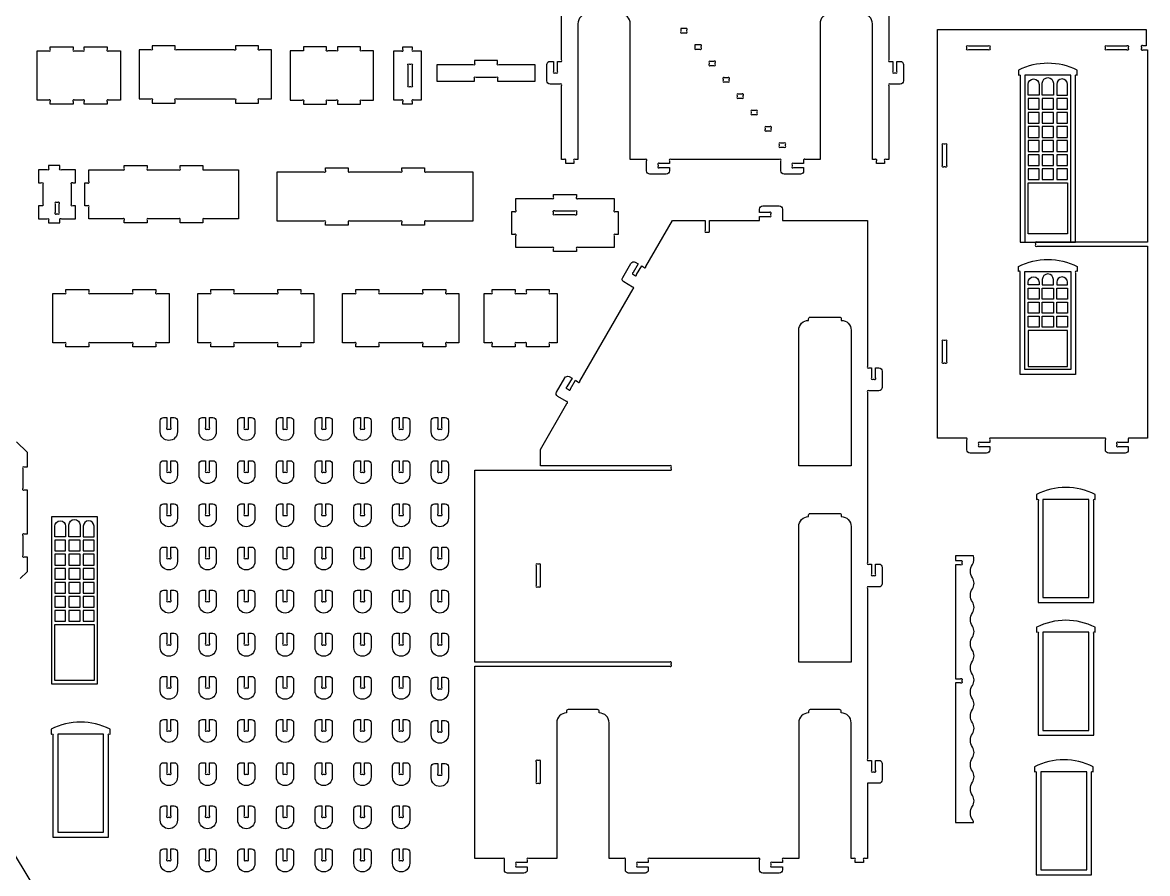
# Model space of a CAD drawing. Extents: x -1973 to 2178, y -1696 to 1934.
# Drawn here: x 524 to 2175, y -103 to 1145 of the extents above; entities that cross this region are included whole.
import ezdxf

# ---------------------------------------------------------------- set-up
doc = ezdxf.new("R2010")
doc.units = 0
doc.header["$MEASUREMENT"] = 0
doc.layers.get('0').update_dxf_attribs({"linetype": 'CONTINUOUS'})

msp = doc.modelspace()

# ---------------------------------------------------------------- linework, layer by layer
for points in [[(1794.8, 1340.5), (1794.8, 1090.3, 1), (1797, 1088.2), (1800.8, 1088.2), (1800.8, 1073.5, 1), (1803, 1071.4), (1804.7, 1071.4, 1), (1806.8, 1073.5), (1806.8, 1088.2), (1811.6, 1088.2, -0.414214), (1816.4, 1083.4), (1816.4, 1059.4, -0.414214), (1811.6, 1054.6), (1797, 1054.6, 1), (1794.8, 1052.5), (1794.8, 944.2), (1791, 944.2, 1), (1788.8, 942.1), (1788.8, 938.2), (1776.8, 938.2), (1776.8, 942.1, 1), (1774.7, 944.2), (1770.8, 944.2), (1770.8, 1143.4, 0.414214), (1756.4, 1157.8)], [(1353.2, 1157.8, 0.414214), (1338.8, 1143.4), (1338.8, 944.2), (1335, 944.2, 1), (1332.8, 942.1), (1332.8, 938.2), (1320.8, 938.2), (1320.8, 942.1, 1), (1318.7, 944.2), (1314.8, 944.2), (1314.8, 1052.5, 1), (1312.7, 1054.6), (1298, 1054.6, -0.414214), (1293.2, 1059.4), (1293.2, 1083.4, -0.414214), (1298, 1088.2), (1302.8, 1088.2), (1302.8, 1073.5, 1), (1305, 1071.4), (1306.7, 1071.4, 1), (1308.8, 1073.5), (1308.8, 1088.2), (1312.7, 1088.2, 1), (1314.8, 1090.3), (1314.8, 1226.2)], [(1708.4, 1157.8, 0.414214), (1694, 1143.4), (1694, 944.2), (1672.2, 944.2, 1), (1670, 942.1), (1670, 938.2), (1655.4, 938.2, 1), (1653.2, 936.1), (1653.2, 934.3, 1), (1655.4, 932.2), (1670, 932.2), (1670, 927.4, -0.414214), (1665.2, 922.6), (1641.2, 922.6, -0.414214), (1636.4, 927.4), (1636.4, 942.1, 1), (1634.3, 944.2), (1475.4, 944.2, 1), (1473.2, 942.1), (1473.2, 938.2), (1458.6, 938.2, 1), (1456.4, 936.1), (1456.4, 934.3, 1), (1458.6, 932.2), (1473.2, 932.2), (1473.2, 927.4, -0.414214), (1468.4, 922.6), (1444.4, 922.6, -0.414214), (1439.6, 927.4), (1439.6, 942.1, 1), (1437.5, 944.2), (1415.6, 944.2), (1415.6, 1143.4, 0.414214), (1401.2, 1157.8)], [(514.9, 530.1), (530.3, 514.7), (530.3, 495.1, -1), (528.2, 493), (526.4, 493, 1), (524.3, 490.9), (524.3, 461.5, 1), (526.4, 459.4), (530.3, 459.4), (530.3, 394.6), (526.4, 394.6, 1), (524.3, 392.4), (524.3, 363.1, 1), (526.4, 361), (530.3, 361), (530.3, 339.2), (520.3, 329.2)]]:
    msp.add_lwpolyline(points, format="xyb")
for points in [[(1492, 1130.2), (1496.7, 1130.2, 1), (1498.8, 1132.3), (1498.8, 1134.1, 1), (1496.7, 1136.2), (1492, 1136.2, 1), (1489.9, 1134.1), (1489.9, 1132.3, 1)], [(2172.8, 1111.1), (2167.7, 1111.1, 1), (2165.6, 1109), (2165.6, 1107.2, 1), (2167.7, 1105.1), (2174.6, 1105.1), (2174.6, 823.1), (2012.5, 823.1, 1), (2010.4, 821), (2010.4, 819.2, 1), (2012.5, 817.1), (2174.6, 817.1), (2174.6, 535.1), (2148.6, 535.1, 1), (2146.4, 533), (2146.4, 529.1), (2131.8, 529.1, 1), (2129.6, 527), (2129.6, 525.2, 1), (2131.8, 523.1), (2146.4, 523.1), (2146.4, 518.3, -0.414214), (2141.6, 513.5), (2117.6, 513.5, -0.414214), (2112.8, 518.3), (2112.8, 533, 1), (2110.7, 535.1), (1945.3, 535.1, 1), (1943.2, 533), (1943.2, 529.1), (1928.5, 529.1, 1), (1926.4, 527), (1926.4, 525.2, 1), (1928.5, 523.1), (1943.2, 523.1), (1943.2, 518.3, -0.414214), (1938.4, 513.5), (1914.4, 513.5, -0.414214), (1909.6, 518.3), (1909.6, 533, 1), (1907.5, 535.1), (1866.4, 535.1), (1866.4, 1135.1), (2172.8, 1135.1)], [(667.3, 1031.4), (650.1, 1031.4, 1), (648, 1029.2), (648, 1025.4), (614.4, 1025.4), (614.4, 1029.2, 1), (612.3, 1031.4), (600, 1031.4, 1), (597.9, 1029.2), (597.9, 1025.4), (564.3, 1025.4), (564.3, 1029.2, 1), (562.2, 1031.4), (545, 1031.4), (545, 1103.4), (562.2, 1103.4, 1), (564.3, 1105.5), (564.3, 1109.4), (597.9, 1109.4), (597.9, 1105.5, 1), (600, 1103.4), (612.3, 1103.4, 1), (614.4, 1105.5), (614.4, 1109.4), (648, 1109.4), (648, 1105.5, 1), (650.1, 1103.4), (667.3, 1103.4)], [(747.7, 1027), (747.7, 1030.9, -1), (749.9, 1033), (834.1, 1033, -1), (836.2, 1030.9), (836.2, 1027), (869.8, 1027), (869.8, 1030.9, -1), (872, 1033), (889.1, 1033), (889.1, 1105), (872, 1105, -1), (869.8, 1107.1), (869.8, 1111), (836.2, 1111), (836.2, 1107.1, -1), (834.1, 1105), (749.9, 1105, -1), (747.7, 1107.1), (747.7, 1111), (714.1, 1111), (714.1, 1107.1, -1), (712, 1105), (694.9, 1105), (694.9, 1033), (712, 1033, -1), (714.1, 1030.9), (714.1, 1027)], [(1019.7, 1025.4), (1019.7, 1029.2, -1), (1021.8, 1031.4), (1039, 1031.4), (1039, 1103.4), (1021.8, 1103.4, -1), (1019.7, 1105.5), (1019.7, 1109.4), (986.1, 1109.4), (986.1, 1105.5, -1), (984, 1103.4), (971.7, 1103.4, -1), (969.6, 1105.5), (969.6, 1109.4), (936, 1109.4), (936, 1103.4), (916.7, 1103.4), (916.7, 1031.4), (933.9, 1031.4, -1), (936, 1029.2), (936, 1025.4), (969.6, 1025.4), (969.6, 1029.2, -1), (971.7, 1031.4), (984, 1031.4, -1), (986.1, 1029.2), (986.1, 1025.4)], [(1108.8, 1031.4), (1097.5, 1031.4, 1), (1095.4, 1029.2), (1095.4, 1025.4), (1082, 1025.4), (1082, 1029.2, 1), (1079.8, 1031.4), (1068.5, 1031.4), (1068.5, 1103.4), (1079.8, 1103.4, 1), (1082, 1105.5), (1082, 1109.4), (1095.4, 1109.4), (1095.4, 1105.5, 1), (1097.5, 1103.4), (1108.8, 1103.4)], [(1510.5, 1110.1), (1510.5, 1108.3, 1), (1512.6, 1106.2), (1517.3, 1106.2, 1), (1519.5, 1108.3), (1519.5, 1110.1, 1), (1517.3, 1112.2), (1512.6, 1112.2, 1)], [(1911.7, 1111.1), (1941.1, 1111.1, -1), (1943.2, 1109), (1943.2, 1107.2, -1), (1941.1, 1105.1), (1911.7, 1105.1, -1), (1909.6, 1107.2), (1909.6, 1109, -1)], [(2144.3, 1105.1), (2115, 1105.1, -1), (2112.8, 1107.2), (2112.8, 1109, -1), (2115, 1111.1), (2144.3, 1111.1, -1), (2146.4, 1109), (2146.4, 1107.2, -1)], [(1095.4, 1082), (1095.4, 1052.7, -1), (1093.3, 1050.6), (1091.5, 1050.6, -1), (1089.4, 1052.7), (1089.4, 1082, -1), (1091.5, 1084.2), (1093.3, 1084.2, -1)], [(1187.1, 1059.2), (1187.1, 1063.1, -1), (1189.2, 1065.2), (1218.6, 1065.2, -1), (1220.7, 1063.1), (1220.7, 1059.2), (1275.9, 1059.2), (1275.9, 1083.2), (1222.8, 1083.2, -1), (1220.7, 1085.3), (1220.7, 1089.2), (1187.1, 1089.2), (1187.1, 1085.3, -1), (1185, 1083.2), (1131.9, 1083.2), (1131.9, 1059.2)], [(1540.1, 1084.3), (1540.1, 1086.1, 1), (1537.9, 1088.2), (1533.2, 1088.2, 1), (1531.1, 1086.1), (1531.1, 1084.3, 1), (1533.2, 1082.2), (1537.9, 1082.2, 1)], [(1985.1, 1067.9), (1985.4, 1067.9, -1), (1987.5, 1065.8), (1987.5, 823.1), (2069.1, 823.1), (2069.1, 1065.8, -1), (2071.2, 1067.9), (2071.5, 1067.9), (2071.5, 1075.1, 0.238913), (1985.1, 1075.1)], [(1553.8, 1058.2), (1558.6, 1058.2, 1), (1560.7, 1060.3), (1560.7, 1062.1, 1), (1558.6, 1064.2), (1553.8, 1064.2, 1), (1551.7, 1062.1), (1551.7, 1060.3, 1)], [(2015.4, 1054.4), (2015.4, 1038.6), (1999.5, 1038.6), (1999.5, 1054.4, -1)], [(2020.2, 1038.6), (2020.2, 1056.1, -1), (2036.5, 1056.1), (2036.5, 1038.6)], [(2041.3, 1054.4), (2041.3, 1038.6), (2057.1, 1038.6), (2057.1, 1054.4, 1)], [(1574.5, 1034.2), (1579.2, 1034.2, 1), (1581.3, 1036.3), (1581.3, 1038.1, 1), (1579.2, 1040.2), (1574.5, 1040.2, 1), (1572.3, 1038.1), (1572.3, 1036.3, 1)], [(1595.1, 1010.2), (1599.8, 1010.2, 1), (1601.9, 1012.3), (1601.9, 1014.1, 1), (1599.8, 1016.2), (1595.1, 1016.2, 1), (1593, 1014.1), (1593, 1012.3, 1)], [(1615.7, 986.2), (1620.4, 986.2, 1), (1622.5, 988.3), (1622.5, 990.1, 1), (1620.4, 992.2), (1615.7, 992.2, 1), (1613.6, 990.1), (1613.6, 988.3, 1)], [(1636.3, 962.2), (1641, 962.2, 1), (1643.2, 964.3), (1643.2, 966.1, 1), (1641, 968.2), (1636.3, 968.2, 1), (1634.2, 966.1), (1634.2, 964.3, 1)], [(1879.6, 965), (1879.6, 935.6, -1), (1877.5, 933.5), (1876.6, 933.5), (1875.7, 933.5, -1), (1873.6, 935.6), (1873.6, 965, -1), (1875.7, 967.1), (1877.5, 967.1, -1)], [(578.6, 851.2), (578.6, 855.1, -1), (580.8, 857.2), (601.4, 857.2), (601.4, 876.4), (597.6, 876.4, -1), (595.4, 878.5), (595.4, 907.9, -1), (597.6, 910), (601.4, 910), (601.4, 929.2), (580.8, 929.2, -1), (578.6, 931.3), (578.6, 935.2), (561.8, 935.2), (561.8, 931.3, -1), (559.7, 929.2), (547.4, 929.2), (547.4, 910), (551.3, 910, -1), (553.4, 907.9), (553.4, 878.5, -1), (551.3, 876.4), (547.4, 876.4), (547.4, 857.2), (559.7, 857.2, -1), (561.8, 855.1), (561.8, 851.2)], [(840.6, 857.2), (790.6, 857.2, 1), (788.5, 855.1), (788.5, 851.2), (754.9, 851.2), (754.9, 855.1, 1), (752.8, 857.2), (708.8, 857.2, 1), (706.7, 855.1), (706.7, 851.2), (673.1, 851.2), (673.1, 855.1, 1), (671, 857.2), (621, 857.2), (621, 874.3, 1), (618.9, 876.4), (615, 876.4), (615, 910), (618.9, 910, 1), (621, 912.1), (621, 929.2), (671, 929.2, 1), (673.1, 931.3), (673.1, 935.2), (706.7, 935.2), (706.7, 931.3, 1), (708.8, 929.2), (752.8, 929.2, 1), (754.9, 931.3), (754.9, 935.2), (788.5, 935.2), (788.5, 931.3, 1), (790.6, 929.2), (840.6, 929.2)], [(1001.8, 931.9), (1001.8, 928.1, 1), (1003.9, 925.9), (1078.1, 925.9, 1), (1080.2, 928.1), (1080.2, 931.9), (1113.8, 931.9), (1113.8, 928.1, 1), (1115.9, 925.9), (1184.5, 925.9), (1184.5, 853.9), (1115.9, 853.9, 1), (1113.8, 851.8), (1113.8, 847.9), (1080.2, 847.9), (1080.2, 851.8, 1), (1078.1, 853.9), (1003.9, 853.9, 1), (1001.8, 851.8), (1001.8, 847.9), (968.2, 847.9), (968.2, 851.8, 1), (966.1, 853.9), (897.4, 853.9), (897.4, 925.9), (966.1, 925.9, 1), (968.2, 928.1), (968.2, 931.9)], [(1302.9, 809), (1302.9, 812.9, 1), (1300.8, 815), (1247.7, 815), (1247.7, 832.1, 1), (1245.6, 834.2), (1241.7, 834.2), (1241.7, 867.8), (1245.6, 867.8, 1), (1247.7, 869.9), (1247.7, 887), (1300.8, 887, 1), (1302.9, 889.1), (1302.9, 893), (1336.5, 893), (1336.5, 889.1, 1), (1338.6, 887), (1391.7, 887), (1391.7, 869.9, 1), (1393.8, 867.8), (1397.7, 867.8), (1397.7, 834.2), (1393.8, 834.2, 1), (1391.7, 832.1), (1391.7, 815), (1338.6, 815, 1), (1336.5, 812.9), (1336.5, 809)], [(571.4, 879.1), (571.4, 866.5, 1), (573.6, 864.4), (575.3, 864.4, 1), (577.4, 866.5), (577.4, 879.1, 1), (575.3, 881.2), (573.6, 881.2, 1)], [(1527.7, 837.8), (1529.4, 837.8, 1), (1531.6, 839.9), (1531.6, 854.6), (1605.2, 854.6), (1605.2, 860.6), (1619.9, 860.6, 1), (1622, 862.7), (1622, 864.5, 1), (1619.9, 866.6), (1605.2, 866.6), (1605.2, 871.4, -0.414214), (1610, 876.2), (1634, 876.2, -0.414214), (1638.8, 871.4), (1638.8, 854.6), (1763.6, 854.6), (1763.6, 640.7, 1), (1765.7, 638.6), (1769.6, 638.6), (1769.6, 623.9, 1), (1771.7, 621.8), (1773.5, 621.8, 1), (1775.6, 623.9), (1775.6, 638.6), (1780.4, 638.6, -0.414214), (1785.2, 633.8), (1785.2, 609.8, -0.414214), (1780.4, 605), (1765.7, 605, 1), (1763.6, 602.9), (1763.6, 352.7, 1), (1765.7, 350.6), (1769.6, 350.6), (1769.6, 335.9, 1), (1771.7, 333.8), (1773.5, 333.8, 1), (1775.6, 335.9), (1775.6, 350.6), (1780.4, 350.6, -0.414214), (1785.2, 345.8), (1785.2, 321.8, -0.414214), (1780.4, 317), (1765.7, 317, 1), (1763.6, 314.9), (1763.6, 64.7, 1), (1765.7, 62.6), (1769.6, 62.6), (1769.6, 47.9, 1), (1771.7, 45.8), (1773.5, 45.8, 1), (1775.6, 47.9), (1775.6, 62.6), (1780.4, 62.6, -0.414214), (1785.2, 57.8), (1785.2, 33.8, -0.414214), (1780.4, 29), (1763.6, 29), (1763.6, -81.4), (1759.7, -81.4, 1), (1757.6, -83.5), (1757.6, -87.4), (1745.6, -87.4), (1745.6, -83.5, 1), (1743.5, -81.4), (1739.6, -81.4), (1739.6, 117.8, 0.414214), (1725.2, 132.2), (1725.2, 134.6, 0.414214), (1722.8, 137), (1679.6, 137, 0.414214), (1677.2, 134.6), (1677.2, 132.2, 0.414214), (1662.8, 117.8), (1662.8, -81.4), (1640.9, -81.4, 1), (1638.8, -83.5), (1638.8, -87.4), (1624.1, -87.4, 1), (1622, -89.5), (1622, -91.3, 1), (1624.1, -93.4), (1638.8, -93.4), (1638.8, -98.2, -0.414214), (1634, -103), (1610, -103, -0.414214), (1605.2, -98.2), (1605.2, -83.5, 1), (1603.1, -81.4), (1444.1, -81.4, 1), (1442, -83.5), (1442, -87.4), (1427.3, -87.4, 1), (1425.2, -89.5), (1425.2, -91.3, 1), (1427.3, -93.4), (1442, -93.4), (1442, -98.2, -0.414214), (1437.2, -103), (1413.2, -103, -0.414214), (1408.4, -98.2), (1408.4, -83.5, 1), (1406.3, -81.4), (1384.4, -81.4), (1384.4, 117.8, 0.414214), (1370, 132.2), (1370, 134.6, 0.414214), (1367.6, 137), (1324.4, 137, 0.414214), (1322, 134.6), (1322, 132.2, 0.414214), (1307.6, 117.8), (1307.6, -81.4), (1266.5, -81.4, 1), (1264.4, -83.5), (1264.4, -87.4), (1249.7, -87.4, 1), (1247.6, -89.5), (1247.6, -91.3, 1), (1249.7, -93.4), (1264.4, -93.4), (1264.4, -98.2, -0.414214), (1259.6, -103), (1235.6, -103, -0.414214), (1230.8, -98.2), (1230.8, -83.5, 1), (1228.7, -81.4), (1187.6, -81.4), (1187.6, 200.6), (1473.5, 200.6, 1), (1475.6, 202.7), (1475.6, 204.5, 1), (1473.5, 206.6), (1187.6, 206.6), (1187.6, 488.6), (1473.5, 488.6, 1), (1475.6, 490.7), (1475.6, 492.5, 1), (1473.5, 494.6), (1283.6, 494.6), (1283.6, 518.6), (1322.6, 586.2, 1), (1321.8, 589.1), (1309.1, 596.5, -0.414214), (1307.4, 603), (1319.4, 623.8, -0.414214), (1325.9, 625.6), (1330.1, 623.2), (1322.7, 610.5, 1), (1323.5, 607.6), (1325, 606.7, 1), (1327.9, 607.5), (1335.3, 620.2), (1338.6, 618.2, 1), (1341.5, 619), (1419.6, 754.2, 1), (1418.8, 757.1), (1406.1, 764.5, -0.414214), (1404.4, 771), (1416.4, 791.8, -0.414214), (1422.9, 793.6), (1427.1, 791.2), (1419.7, 778.5, 1), (1420.5, 775.6), (1422, 774.7, 1), (1424.9, 775.5), (1432.3, 788.2), (1435.6, 786.2, 1), (1438.5, 787), (1477.6, 854.6), (1525.6, 854.6), (1525.6, 839.9, 1)], [(1334.4, 863), (1305, 863, -1), (1302.9, 865.1), (1302.9, 866.9, -1), (1305, 869), (1334.4, 869, -1), (1336.5, 866.9), (1336.5, 865.1, -1)], [(2071.5, 779.9), (2071.2, 779.9, 1), (2069.1, 777.8), (2069.1, 628.7), (1987.5, 628.7), (1987.5, 777.8, 1), (1985.4, 779.9), (1985.1, 779.9), (1985.1, 787.1, -0.238913), (2071.5, 787.1)], [(2036.5, 760.2), (2036.5, 768.1, 1), (2020.2, 768.1), (2020.2, 760.2)], [(2015.4, 764), (2015.4, 760.2), (1999.5, 760.2), (1999.5, 764, -1)], [(2041.3, 764), (2041.3, 760.2), (2057.1, 760.2), (2057.1, 764, 1)], [(738.7, 675.4), (721.6, 675.4, 1), (719.4, 673.3), (719.4, 669.4), (685.8, 669.4), (685.8, 673.3, 1), (683.7, 675.4), (623.1, 675.4, 1), (621, 673.3), (621, 669.4), (587.4, 669.4), (587.4, 673.3, 1), (585.3, 675.4), (568.1, 675.4), (568.1, 747.4), (585.3, 747.4, 1), (587.4, 749.5), (587.4, 753.4), (621, 753.4), (621, 749.5, 1), (623.1, 747.4), (683.7, 747.4, 1), (685.8, 749.5), (685.8, 753.4), (719.4, 753.4), (719.4, 749.5, 1), (721.6, 747.4), (738.7, 747.4)], [(780.8, 747.4), (798, 747.4, 1), (800.1, 749.5), (800.1, 753.4), (833.7, 753.4), (833.7, 749.5, 1), (835.8, 747.4), (896.4, 747.4, 1), (898.5, 749.5), (898.5, 753.4), (932.1, 753.4), (932.1, 749.5, 1), (934.2, 747.4), (951.4, 747.4), (951.4, 675.4), (934.2, 675.4, 1), (932.1, 673.3), (932.1, 669.4), (898.5, 669.4), (898.5, 673.3, 1), (896.4, 675.4), (835.8, 675.4, 1), (833.7, 673.3), (833.7, 669.4), (800.1, 669.4), (800.1, 673.3, 1), (798, 675.4), (780.8, 675.4)], [(993.5, 747.4), (1010.7, 747.4, 1), (1012.8, 749.5), (1012.8, 753.4), (1046.4, 753.4), (1046.4, 749.5, 1), (1048.5, 747.4), (1109.1, 747.4, 1), (1111.2, 749.5), (1111.2, 753.4), (1144.8, 753.4), (1144.8, 749.5, 1), (1146.9, 747.4), (1164.1, 747.4), (1164.1, 675.4), (1146.9, 675.4, 1), (1144.8, 673.3), (1144.8, 669.4), (1111.2, 669.4), (1111.2, 673.3, 1), (1109.1, 675.4), (1048.5, 675.4, 1), (1046.4, 673.3), (1046.4, 669.4), (1012.8, 669.4), (1012.8, 673.3, 1), (1010.7, 675.4), (993.5, 675.4)], [(1201.3, 747.4), (1210.9, 747.4, 1), (1213, 749.5), (1213, 753.4), (1246.6, 753.4), (1246.6, 749.5, 1), (1248.7, 747.4), (1261, 747.4, 1), (1263.1, 749.5), (1263.1, 753.4), (1296.7, 753.4), (1296.7, 749.5, 1), (1298.8, 747.4), (1308.4, 747.4), (1308.4, 675.4), (1298.8, 675.4, 1), (1296.7, 673.3), (1296.7, 669.4), (1263.1, 669.4), (1263.1, 673.3, 1), (1261, 675.4), (1248.7, 675.4, 1), (1246.6, 673.3), (1246.6, 669.4), (1213, 669.4), (1213, 673.3, 1), (1210.9, 675.4), (1201.3, 675.4)], [(1739.6, 693.8), (1739.6, 494.6), (1662.8, 494.6), (1662.8, 693.8, -0.414214), (1677.2, 708.2), (1677.2, 710.6, -0.414214), (1679.6, 713), (1722.8, 713, -0.414214), (1725.2, 710.6), (1725.2, 708.2, -0.414214)], [(1879.6, 677), (1879.6, 647.6, -1), (1877.5, 645.5), (1876.6, 645.5), (1875.7, 645.5, -1), (1873.6, 647.6), (1873.6, 677, -1), (1875.7, 679.1), (1877.5, 679.1, -1)], [(735.5, 565.5), (735.5, 550.8, 1), (737.7, 548.7), (739.4, 548.7, 1), (741.5, 550.8), (741.5, 565.5), (746.3, 565.5, -0.414214), (751.1, 560.7), (751.1, 544.5, -1), (725.9, 544.5), (725.9, 560.7, -0.414214), (730.7, 565.5)], [(792.3, 565.5), (792.3, 550.8, 1), (794.5, 548.7), (796.2, 548.7, 1), (798.3, 550.8), (798.3, 565.5), (803.1, 565.5, -0.414214), (807.9, 560.7), (807.9, 544.5, -1), (782.7, 544.5), (782.7, 560.7, -0.414214), (787.5, 565.5)], [(849.1, 565.5), (849.1, 550.8, 1), (851.3, 548.7), (853, 548.7, 1), (855.1, 550.8), (855.1, 565.5), (859.9, 565.5, -0.414214), (864.7, 560.7), (864.7, 544.5, -1), (839.5, 544.5), (839.5, 560.7, -0.414214), (844.3, 565.5)], [(905.9, 565.5), (905.9, 550.8, 1), (908.1, 548.7), (909.8, 548.7, 1), (911.9, 550.8), (911.9, 565.5), (916.7, 565.5, -0.414214), (921.5, 560.7), (921.5, 544.5, -1), (896.3, 544.5), (896.3, 560.7, -0.414214), (901.1, 565.5)], [(962.7, 565.5), (962.7, 550.8, 1), (964.9, 548.7), (966.6, 548.7, 1), (968.7, 550.8), (968.7, 565.5), (973.5, 565.5, -0.414214), (978.3, 560.7), (978.3, 544.5, -1), (953.1, 544.5), (953.1, 560.7, -0.414214), (957.9, 565.5)], [(1019.5, 565.5), (1019.5, 550.8, 1), (1021.7, 548.7), (1023.4, 548.7, 1), (1025.5, 550.8), (1025.5, 565.5), (1030.3, 565.5, -0.414214), (1035.1, 560.7), (1035.1, 544.5, -1), (1009.9, 544.5), (1009.9, 560.7, -0.414214), (1014.7, 565.5)], [(1076.3, 565.5), (1076.3, 550.8, 1), (1078.5, 548.7), (1080.2, 548.7, 1), (1082.3, 550.8), (1082.3, 565.5), (1087.1, 565.5, -0.414214), (1091.9, 560.7), (1091.9, 544.5, -1), (1066.7, 544.5), (1066.7, 560.7, -0.414214), (1071.5, 565.5)], [(1133.1, 565.5), (1133.1, 550.8, 1), (1135.3, 548.7), (1137, 548.7, 1), (1139.1, 550.8), (1139.1, 565.5), (1143.9, 565.5, -0.414214), (1148.7, 560.7), (1148.7, 544.5, -1), (1123.5, 544.5), (1123.5, 560.7, -0.414214), (1128.3, 565.5)], [(735.5, 502.2), (735.5, 487.5, 1), (737.7, 485.4), (739.4, 485.4, 1), (741.5, 487.5), (741.5, 502.2), (746.3, 502.2, -0.414214), (751.1, 497.4), (751.1, 481.2, -1), (725.9, 481.2), (725.9, 497.4, -0.414214), (730.7, 502.2)], [(792.3, 502.2), (792.3, 487.5, 1), (794.5, 485.4), (796.2, 485.4, 1), (798.3, 487.5), (798.3, 502.2), (803.1, 502.2, -0.414214), (807.9, 497.4), (807.9, 481.2, -1), (782.7, 481.2), (782.7, 497.4, -0.414214), (787.5, 502.2)], [(849.1, 502.2), (849.1, 487.5, 1), (851.3, 485.4), (853, 485.4, 1), (855.1, 487.5), (855.1, 502.2), (859.9, 502.2, -0.414214), (864.7, 497.4), (864.7, 481.2, -1), (839.5, 481.2), (839.5, 497.4, -0.414214), (844.3, 502.2)], [(905.9, 502.2), (905.9, 487.5, 1), (908.1, 485.4), (909.8, 485.4, 1), (911.9, 487.5), (911.9, 502.2), (916.7, 502.2, -0.414214), (921.5, 497.4), (921.5, 481.2, -1), (896.3, 481.2), (896.3, 497.4, -0.414214), (901.1, 502.2)], [(962.7, 502.2), (962.7, 487.5, 1), (964.9, 485.4), (966.6, 485.4, 1), (968.7, 487.5), (968.7, 502.2), (973.5, 502.2, -0.414214), (978.3, 497.4), (978.3, 481.2, -1), (953.1, 481.2), (953.1, 497.4, -0.414214), (957.9, 502.2)], [(1019.5, 502.2), (1019.5, 487.5, 1), (1021.7, 485.4), (1023.4, 485.4, 1), (1025.5, 487.5), (1025.5, 502.2), (1030.3, 502.2, -0.414214), (1035.1, 497.4), (1035.1, 481.2, -1), (1009.9, 481.2), (1009.9, 497.4, -0.414214), (1014.7, 502.2)], [(1076.3, 502.2), (1076.3, 487.5, 1), (1078.5, 485.4), (1080.2, 485.4, 1), (1082.3, 487.5), (1082.3, 502.2), (1087.1, 502.2, -0.414214), (1091.9, 497.4), (1091.9, 481.2, -1), (1066.7, 481.2), (1066.7, 497.4, -0.414214), (1071.5, 502.2)], [(1133.1, 502.2), (1133.1, 487.5, 1), (1135.3, 485.4), (1137, 485.4, 1), (1139.1, 487.5), (1139.1, 502.2), (1143.9, 502.2, -0.414214), (1148.7, 497.4), (1148.7, 481.2, -1), (1123.5, 481.2), (1123.5, 497.4, -0.414214), (1128.3, 502.2)], [(2011.6, 445.4), (2011.9, 445.4, -1), (2014, 443.3), (2014, 294.2), (2095.6, 294.2), (2095.6, 443.3, -1), (2097.7, 445.4), (2098, 445.4), (2098, 452.6, 0.238913), (2011.6, 452.6)], [(735.5, 438.9), (735.5, 424.2, 1), (737.7, 422.1), (739.4, 422.1, 1), (741.5, 424.2), (741.5, 438.9), (746.3, 438.9, -0.414214), (751.1, 434.1), (751.1, 417.9, -1), (725.9, 417.9), (725.9, 434.1, -0.414214), (730.7, 438.9)], [(792.3, 438.9), (792.3, 424.2, 1), (794.5, 422.1), (796.2, 422.1, 1), (798.3, 424.2), (798.3, 438.9), (803.1, 438.9, -0.414214), (807.9, 434.1), (807.9, 417.9, -1), (782.7, 417.9), (782.7, 434.1, -0.414214), (787.5, 438.9)], [(849.1, 438.9), (849.1, 424.2, 1), (851.3, 422.1), (853, 422.1, 1), (855.1, 424.2), (855.1, 438.9), (859.9, 438.9, -0.414214), (864.7, 434.1), (864.7, 417.9, -1), (839.5, 417.9), (839.5, 434.1, -0.414214), (844.3, 438.9)], [(905.9, 438.9), (905.9, 424.2, 1), (908.1, 422.1), (909.8, 422.1, 1), (911.9, 424.2), (911.9, 438.9), (916.7, 438.9, -0.414214), (921.5, 434.1), (921.5, 417.9, -1), (896.3, 417.9), (896.3, 434.1, -0.414214), (901.1, 438.9)], [(962.7, 438.9), (962.7, 424.2, 1), (964.9, 422.1), (966.6, 422.1, 1), (968.7, 424.2), (968.7, 438.9), (973.5, 438.9, -0.414214), (978.3, 434.1), (978.3, 417.9, -1), (953.1, 417.9), (953.1, 434.1, -0.414214), (957.9, 438.9)], [(1019.5, 438.9), (1019.5, 424.2, 1), (1021.7, 422.1), (1023.4, 422.1, 1), (1025.5, 424.2), (1025.5, 438.9), (1030.3, 438.9, -0.414214), (1035.1, 434.1), (1035.1, 417.9, -1), (1009.9, 417.9), (1009.9, 434.1, -0.414214), (1014.7, 438.9)], [(1076.3, 438.9), (1076.3, 424.2, 1), (1078.5, 422.1), (1080.2, 422.1, 1), (1082.3, 424.2), (1082.3, 438.9), (1087.1, 438.9, -0.414214), (1091.9, 434.1), (1091.9, 417.9, -1), (1066.7, 417.9), (1066.7, 434.1, -0.414214), (1071.5, 438.9)], [(1133.1, 438.9), (1133.1, 424.2, 1), (1135.3, 422.1), (1137, 422.1, 1), (1139.1, 424.2), (1139.1, 438.9), (1143.9, 438.9, -0.414214), (1148.7, 434.1), (1148.7, 417.9, -1), (1123.5, 417.9), (1123.5, 434.1, -0.414214), (1128.3, 438.9)], [(587, 406.2), (587, 390.4), (571.1, 390.4), (571.1, 406.2, -1)], [(591.8, 390.4), (591.8, 408, -1), (608.1, 408), (608.1, 390.4)], [(612.9, 406.2), (612.9, 390.4), (628.7, 390.4), (628.7, 406.2, 1)], [(1739.6, 405.8), (1739.6, 206.6), (1662.8, 206.6), (1662.8, 405.8, -0.414214), (1677.2, 420.2), (1677.2, 422.6, -0.414214), (1679.6, 425), (1722.8, 425, -0.414214), (1725.2, 422.6), (1725.2, 420.2, -0.414214)], [(735.5, 375.6), (735.5, 360.9, 1), (737.7, 358.8), (739.4, 358.8, 1), (741.5, 360.9), (741.5, 375.6), (746.3, 375.6, -0.414214), (751.1, 370.8), (751.1, 354.6, -1), (725.9, 354.6), (725.9, 370.8, -0.414214), (730.7, 375.6)], [(792.3, 375.6), (792.3, 360.9, 1), (794.5, 358.8), (796.2, 358.8, 1), (798.3, 360.9), (798.3, 375.6), (803.1, 375.6, -0.414214), (807.9, 370.8), (807.9, 354.6, -1), (782.7, 354.6), (782.7, 370.8, -0.414214), (787.5, 375.6)], [(849.1, 375.6), (849.1, 360.9, 1), (851.3, 358.8), (853, 358.8, 1), (855.1, 360.9), (855.1, 375.6), (859.9, 375.6, -0.414214), (864.7, 370.8), (864.7, 354.6, -1), (839.5, 354.6), (839.5, 370.8, -0.414214), (844.3, 375.6)], [(905.9, 375.6), (905.9, 360.9, 1), (908.1, 358.8), (909.8, 358.8, 1), (911.9, 360.9), (911.9, 375.6), (916.7, 375.6, -0.414214), (921.5, 370.8), (921.5, 354.6, -1), (896.3, 354.6), (896.3, 370.8, -0.414214), (901.1, 375.6)], [(962.7, 375.6), (962.7, 360.9, 1), (964.9, 358.8), (966.6, 358.8, 1), (968.7, 360.9), (968.7, 375.6), (973.5, 375.6, -0.414214), (978.3, 370.8), (978.3, 354.6, -1), (953.1, 354.6), (953.1, 370.8, -0.414214), (957.9, 375.6)], [(1019.5, 375.6), (1019.5, 360.9, 1), (1021.7, 358.8), (1023.4, 358.8, 1), (1025.5, 360.9), (1025.5, 375.6), (1030.3, 375.6, -0.414214), (1035.1, 370.8), (1035.1, 354.6, -1), (1009.9, 354.6), (1009.9, 370.8, -0.414214), (1014.7, 375.6)], [(1076.3, 375.6), (1076.3, 360.9, 1), (1078.5, 358.8), (1080.2, 358.8, 1), (1082.3, 360.9), (1082.3, 375.6), (1087.1, 375.6, -0.414214), (1091.9, 370.8), (1091.9, 354.6, -1), (1066.7, 354.6), (1066.7, 370.8, -0.414214), (1071.5, 375.6)], [(1133.1, 375.6), (1133.1, 360.9, 1), (1135.3, 358.8), (1137, 358.8, 1), (1139.1, 360.9), (1139.1, 375.6), (1143.9, 375.6, -0.414214), (1148.7, 370.8), (1148.7, 354.6, -1), (1123.5, 354.6), (1123.5, 370.8, -0.414214), (1128.3, 375.6)], [(1277.6, 348.5), (1277.6, 319.1, 1), (1279.7, 317), (1280.6, 317), (1281.5, 317, 1), (1283.6, 319.1), (1283.6, 348.5, 1), (1281.5, 350.6), (1279.7, 350.6, 1)], [(1919.4, -28.4, 0.076889), (1917.6, -24.4, -0.300981), (1917.6, -4.8, 0.300981), (1917.6, 11.1, -0.300981), (1917.6, 30.7, 0.300981), (1917.6, 46.6, -0.300981), (1917.6, 66.2, 0.300981), (1917.6, 82.1, -0.300981), (1917.6, 101.7, 0.300981), (1917.6, 117.6, -0.300981), (1917.6, 137.1, 0.300981), (1917.6, 153, -0.300981), (1917.6, 172.6, 0.300981), (1917.6, 188.5, -0.300981), (1917.6, 208.1, 0.300981), (1917.6, 224, -0.300981), (1917.6, 243.6, 0.300981), (1917.6, 259.5, -0.300981), (1917.6, 279.1, 0.300981), (1917.6, 295, -0.300981), (1917.6, 314.5, 0.300981), (1917.6, 330.4, -0.300981), (1917.6, 350, 0.236244), (1919.2, 362.8), (1892.6, 362.8), (1892.6, 355.6), (1900.1, 355.6, -1), (1902.2, 353.5), (1902.2, 351.7, -1), (1900.1, 349.6), (1892.6, 349.6), (1892.6, 182.3), (1900.1, 182.3, -1), (1902.2, 180.2), (1902.2, 178.4, -1), (1900.1, 176.3), (1892.6, 176.3), (1892.6, -28.4)], [(735.5, 312.3), (735.5, 297.6, 1), (737.7, 295.5), (739.4, 295.5, 1), (741.5, 297.6), (741.5, 312.3), (746.3, 312.3, -0.414214), (751.1, 307.5), (751.1, 291.3, -1), (725.9, 291.3), (725.9, 307.5, -0.414214), (730.7, 312.3)], [(792.3, 312.3), (792.3, 297.6, 1), (794.5, 295.5), (796.2, 295.5, 1), (798.3, 297.6), (798.3, 312.3), (803.1, 312.3, -0.414214), (807.9, 307.5), (807.9, 291.3, -1), (782.7, 291.3), (782.7, 307.5, -0.414214), (787.5, 312.3)], [(849.1, 312.3), (849.1, 297.6, 1), (851.3, 295.5), (853, 295.5, 1), (855.1, 297.6), (855.1, 312.3), (859.9, 312.3, -0.414214), (864.7, 307.5), (864.7, 291.3, -1), (839.5, 291.3), (839.5, 307.5, -0.414214), (844.3, 312.3)], [(905.9, 312.3), (905.9, 297.6, 1), (908.1, 295.5), (909.8, 295.5, 1), (911.9, 297.6), (911.9, 312.3), (916.7, 312.3, -0.414214), (921.5, 307.5), (921.5, 291.3, -1), (896.3, 291.3), (896.3, 307.5, -0.414214), (901.1, 312.3)], [(962.7, 312.3), (962.7, 297.6, 1), (964.9, 295.5), (966.6, 295.5, 1), (968.7, 297.6), (968.7, 312.3), (973.5, 312.3, -0.414214), (978.3, 307.5), (978.3, 291.3, -1), (953.1, 291.3), (953.1, 307.5, -0.414214), (957.9, 312.3)], [(1019.5, 312.3), (1019.5, 297.6, 1), (1021.7, 295.5), (1023.4, 295.5, 1), (1025.5, 297.6), (1025.5, 312.3), (1030.3, 312.3, -0.414214), (1035.1, 307.5), (1035.1, 291.3, -1), (1009.9, 291.3), (1009.9, 307.5, -0.414214), (1014.7, 312.3)], [(1076.3, 312.3), (1076.3, 297.6, 1), (1078.5, 295.5), (1080.2, 295.5, 1), (1082.3, 297.6), (1082.3, 312.3), (1087.1, 312.3, -0.414214), (1091.9, 307.5), (1091.9, 291.3, -1), (1066.7, 291.3), (1066.7, 307.5, -0.414214), (1071.5, 312.3)], [(1133.1, 312.3), (1133.1, 297.6, 1), (1135.3, 295.5), (1137, 295.5, 1), (1139.1, 297.6), (1139.1, 312.3), (1143.9, 312.3, -0.414214), (1148.7, 307.5), (1148.7, 291.3, -1), (1123.5, 291.3), (1123.5, 307.5, -0.414214), (1128.3, 312.3)], [(2011.6, 250.6), (2011.9, 250.6, -1), (2014, 248.5), (2014, 99.4), (2095.6, 99.4), (2095.6, 248.5, -1), (2097.7, 250.6), (2098, 250.6), (2098, 257.8, 0.238913), (2011.6, 257.8)], [(735.5, 249), (735.5, 234.4, 1), (737.7, 232.2), (739.4, 232.2, 1), (741.5, 234.4), (741.5, 249), (746.3, 249, -0.414214), (751.1, 244.2), (751.1, 228, -1), (725.9, 228), (725.9, 244.2, -0.414214), (730.7, 249)], [(792.3, 249), (792.3, 234.4, 1), (794.5, 232.2), (796.2, 232.2, 1), (798.3, 234.4), (798.3, 249), (803.1, 249, -0.414214), (807.9, 244.2), (807.9, 228, -1), (782.7, 228), (782.7, 244.2, -0.414214), (787.5, 249)], [(849.1, 249), (849.1, 234.4, 1), (851.3, 232.2), (853, 232.2, 1), (855.1, 234.4), (855.1, 249), (859.9, 249, -0.414214), (864.7, 244.2), (864.7, 228, -1), (839.5, 228), (839.5, 244.2, -0.414214), (844.3, 249)], [(905.9, 249), (905.9, 234.4, 1), (908.1, 232.2), (909.8, 232.2, 1), (911.9, 234.4), (911.9, 249), (916.7, 249, -0.414214), (921.5, 244.2), (921.5, 228, -1), (896.3, 228), (896.3, 244.2, -0.414214), (901.1, 249)], [(962.7, 249), (962.7, 234.4, 1), (964.9, 232.2), (966.6, 232.2, 1), (968.7, 234.4), (968.7, 249), (973.5, 249, -0.414214), (978.3, 244.2), (978.3, 228, -1), (953.1, 228), (953.1, 244.2, -0.414214), (957.9, 249)], [(1019.5, 249), (1019.5, 234.4, 1), (1021.7, 232.2), (1023.4, 232.2, 1), (1025.5, 234.4), (1025.5, 249), (1030.3, 249, -0.414214), (1035.1, 244.2), (1035.1, 228, -1), (1009.9, 228), (1009.9, 244.2, -0.414214), (1014.7, 249)], [(1076.3, 249), (1076.3, 234.4, 1), (1078.5, 232.2), (1080.2, 232.2, 1), (1082.3, 234.4), (1082.3, 249), (1087.1, 249, -0.414214), (1091.9, 244.2), (1091.9, 228, -1), (1066.7, 228), (1066.7, 244.2, -0.414214), (1071.5, 249)], [(1133.1, 249), (1133.1, 234.4, 1), (1135.3, 232.2), (1137, 232.2, 1), (1139.1, 234.4), (1139.1, 249), (1143.9, 249, -0.414214), (1148.7, 244.2), (1148.7, 228, -1), (1123.5, 228), (1123.5, 244.2, -0.414214), (1128.3, 249)], [(735.5, 185.8), (735.5, 171.1, 1), (737.7, 169), (739.4, 169, 1), (741.5, 171.1), (741.5, 185.8), (746.3, 185.8, -0.414214), (751.1, 181), (751.1, 164.8, -1), (725.9, 164.8), (725.9, 181, -0.414214), (730.7, 185.8)], [(792.3, 185.8), (792.3, 171.1, 1), (794.5, 169), (796.2, 169, 1), (798.3, 171.1), (798.3, 185.8), (803.1, 185.8, -0.414214), (807.9, 181), (807.9, 164.8, -1), (782.7, 164.8), (782.7, 181, -0.414214), (787.5, 185.8)], [(849.1, 185.8), (849.1, 171.1, 1), (851.3, 169), (853, 169, 1), (855.1, 171.1), (855.1, 185.8), (859.9, 185.8, -0.414214), (864.7, 181), (864.7, 164.8, -1), (839.5, 164.8), (839.5, 181, -0.414214), (844.3, 185.8)], [(905.9, 185.8), (905.9, 171.1, 1), (908.1, 169), (909.8, 169, 1), (911.9, 171.1), (911.9, 185.8), (916.7, 185.8, -0.414214), (921.5, 181), (921.5, 164.8, -1), (896.3, 164.8), (896.3, 181, -0.414214), (901.1, 185.8)], [(962.7, 185.8), (962.7, 171.1, 1), (964.9, 169), (966.6, 169, 1), (968.7, 171.1), (968.7, 185.8), (973.5, 185.8, -0.414214), (978.3, 181), (978.3, 164.8, -1), (953.1, 164.8), (953.1, 181, -0.414214), (957.9, 185.8)], [(1019.5, 185.8), (1019.5, 171.1, 1), (1021.7, 169), (1023.4, 169, 1), (1025.5, 171.1), (1025.5, 185.8), (1030.3, 185.8, -0.414214), (1035.1, 181), (1035.1, 164.8, -1), (1009.9, 164.8), (1009.9, 181, -0.414214), (1014.7, 185.8)], [(1076.3, 185.8), (1076.3, 171.1, 1), (1078.5, 169), (1080.2, 169, 1), (1082.3, 171.1), (1082.3, 185.8), (1087.1, 185.8, -0.414214), (1091.9, 181), (1091.9, 164.8, -1), (1066.7, 164.8), (1066.7, 181, -0.414214), (1071.5, 185.8)], [(1133.1, 184.5), (1133.1, 169.8, 1), (1135.3, 167.7), (1137, 167.7, 1), (1139.1, 169.8), (1139.1, 184.5), (1143.9, 184.5, -0.414214), (1148.7, 179.7), (1148.7, 163.5, -1), (1123.5, 163.5), (1123.5, 179.7, -0.414214), (1128.3, 184.5)], [(565.7, 101.1), (566, 101.1, -1), (568.1, 99), (568.1, -50.1), (649.7, -50.1), (649.7, 99, -1), (651.8, 101.1), (652.1, 101.1), (652.1, 108.3, 0.238913), (565.7, 108.3)], [(735.5, 122.5), (735.5, 107.8, 1), (737.7, 105.7), (739.4, 105.7, 1), (741.5, 107.8), (741.5, 122.5), (746.3, 122.5, -0.414214), (751.1, 117.7), (751.1, 101.5, -1), (725.9, 101.5), (725.9, 117.7, -0.414214), (730.7, 122.5)], [(792.3, 122.5), (792.3, 107.8, 1), (794.5, 105.7), (796.2, 105.7, 1), (798.3, 107.8), (798.3, 122.5), (803.1, 122.5, -0.414214), (807.9, 117.7), (807.9, 101.5, -1), (782.7, 101.5), (782.7, 117.7, -0.414214), (787.5, 122.5)], [(849.1, 122.5), (849.1, 107.8, 1), (851.3, 105.7), (853, 105.7, 1), (855.1, 107.8), (855.1, 122.5), (859.9, 122.5, -0.414214), (864.7, 117.7), (864.7, 101.5, -1), (839.5, 101.5), (839.5, 117.7, -0.414214), (844.3, 122.5)], [(905.9, 122.5), (905.9, 107.8, 1), (908.1, 105.7), (909.8, 105.7, 1), (911.9, 107.8), (911.9, 122.5), (916.7, 122.5, -0.414214), (921.5, 117.7), (921.5, 101.5, -1), (896.3, 101.5), (896.3, 117.7, -0.414214), (901.1, 122.5)], [(962.7, 122.5), (962.7, 107.8, 1), (964.9, 105.7), (966.6, 105.7, 1), (968.7, 107.8), (968.7, 122.5), (973.5, 122.5, -0.414214), (978.3, 117.7), (978.3, 101.5, -1), (953.1, 101.5), (953.1, 117.7, -0.414214), (957.9, 122.5)], [(1019.5, 122.5), (1019.5, 107.8, 1), (1021.7, 105.7), (1023.4, 105.7, 1), (1025.5, 107.8), (1025.5, 122.5), (1030.3, 122.5, -0.414214), (1035.1, 117.7), (1035.1, 101.5, -1), (1009.9, 101.5), (1009.9, 117.7, -0.414214), (1014.7, 122.5)], [(1076.3, 122.5), (1076.3, 107.8, 1), (1078.5, 105.7), (1080.2, 105.7, 1), (1082.3, 107.8), (1082.3, 122.5), (1087.1, 122.5, -0.414214), (1091.9, 117.7), (1091.9, 101.5, -1), (1066.7, 101.5), (1066.7, 117.7, -0.414214), (1071.5, 122.5)], [(1133.1, 121.2), (1133.1, 106.5, 1), (1135.3, 104.4), (1137, 104.4, 1), (1139.1, 106.5), (1139.1, 121.2), (1143.9, 121.2, -0.414214), (1148.7, 116.4), (1148.7, 100.2, -1), (1123.5, 100.2), (1123.5, 116.4, -0.414214), (1128.3, 121.2)], [(735.5, 59.2), (735.5, 44.5, 1), (737.7, 42.4), (739.4, 42.4, 1), (741.5, 44.5), (741.5, 59.2), (746.3, 59.2, -0.414214), (751.1, 54.4), (751.1, 38.2, -1), (725.9, 38.2), (725.9, 54.4, -0.414214), (730.7, 59.2)], [(792.3, 59.2), (792.3, 44.5, 1), (794.5, 42.4), (796.2, 42.4, 1), (798.3, 44.5), (798.3, 59.2), (803.1, 59.2, -0.414214), (807.9, 54.4), (807.9, 38.2, -1), (782.7, 38.2), (782.7, 54.4, -0.414214), (787.5, 59.2)], [(849.1, 59.2), (849.1, 44.5, 1), (851.3, 42.4), (853, 42.4, 1), (855.1, 44.5), (855.1, 59.2), (859.9, 59.2, -0.414214), (864.7, 54.4), (864.7, 38.2, -1), (839.5, 38.2), (839.5, 54.4, -0.414214), (844.3, 59.2)], [(905.9, 59.2), (905.9, 44.5, 1), (908.1, 42.4), (909.8, 42.4, 1), (911.9, 44.5), (911.9, 59.2), (916.7, 59.2, -0.414214), (921.5, 54.4), (921.5, 38.2, -1), (896.3, 38.2), (896.3, 54.4, -0.414214), (901.1, 59.2)], [(962.7, 59.2), (962.7, 44.5, 1), (964.9, 42.4), (966.6, 42.4, 1), (968.7, 44.5), (968.7, 59.2), (973.5, 59.2, -0.414214), (978.3, 54.4), (978.3, 38.2, -1), (953.1, 38.2), (953.1, 54.4, -0.414214), (957.9, 59.2)], [(1019.5, 59.2), (1019.5, 44.5, 1), (1021.7, 42.4), (1023.4, 42.4, 1), (1025.5, 44.5), (1025.5, 59.2), (1030.3, 59.2, -0.414214), (1035.1, 54.4), (1035.1, 38.2, -1), (1009.9, 38.2), (1009.9, 54.4, -0.414214), (1014.7, 59.2)], [(1076.3, 59.2), (1076.3, 44.5, 1), (1078.5, 42.4), (1080.2, 42.4, 1), (1082.3, 44.5), (1082.3, 59.2), (1087.1, 59.2, -0.414214), (1091.9, 54.4), (1091.9, 38.2, -1), (1066.7, 38.2), (1066.7, 54.4, -0.414214), (1071.5, 59.2)], [(1133.1, 57.9), (1133.1, 43.2, 1), (1135.3, 41.1), (1137, 41.1, 1), (1139.1, 43.2), (1139.1, 57.9), (1143.9, 57.9, -0.414214), (1148.7, 53.1), (1148.7, 36.9, -1), (1123.5, 36.9), (1123.5, 53.1, -0.414214), (1128.3, 57.9)], [(1277.6, 60.5), (1277.6, 31.1, 1), (1279.7, 29), (1280.6, 29), (1281.5, 29, 1), (1283.6, 31.1), (1283.6, 60.5, 1), (1281.5, 62.6), (1279.7, 62.6, 1)], [(2008.6, 45.8), (2008.9, 45.8, -1), (2011, 43.7), (2011, -105.4), (2092.6, -105.4), (2092.6, 43.7, -1), (2094.7, 45.8), (2095, 45.8), (2095, 53, 0.238913), (2008.6, 53)], [(735.5, -4.1), (735.5, -18.8, 1), (737.7, -20.9), (739.4, -20.9, 1), (741.5, -18.8), (741.5, -4.1), (746.3, -4.1, -0.414214), (751.1, -8.9), (751.1, -25.1, -1), (725.9, -25.1), (725.9, -8.9, -0.414214), (730.7, -4.1)], [(792.3, -4.1), (792.3, -18.8, 1), (794.5, -20.9), (796.2, -20.9, 1), (798.3, -18.8), (798.3, -4.1), (803.1, -4.1, -0.414214), (807.9, -8.9), (807.9, -25.1, -1), (782.7, -25.1), (782.7, -8.9, -0.414214), (787.5, -4.1)], [(849.1, -4.1), (849.1, -18.8, 1), (851.3, -20.9), (853, -20.9, 1), (855.1, -18.8), (855.1, -4.1), (859.9, -4.1, -0.414214), (864.7, -8.9), (864.7, -25.1, -1), (839.5, -25.1), (839.5, -8.9, -0.414214), (844.3, -4.1)], [(905.9, -4.1), (905.9, -18.8, 1), (908.1, -20.9), (909.8, -20.9, 1), (911.9, -18.8), (911.9, -4.1), (916.7, -4.1, -0.414214), (921.5, -8.9), (921.5, -25.1, -1), (896.3, -25.1), (896.3, -8.9, -0.414214), (901.1, -4.1)], [(962.7, -4.1), (962.7, -18.8, 1), (964.9, -20.9), (966.6, -20.9, 1), (968.7, -18.8), (968.7, -4.1), (973.5, -4.1, -0.414214), (978.3, -8.9), (978.3, -25.1, -1), (953.1, -25.1), (953.1, -8.9, -0.414214), (957.9, -4.1)], [(1019.5, -4.1), (1019.5, -18.8, 1), (1021.7, -20.9), (1023.4, -20.9, 1), (1025.5, -18.8), (1025.5, -4.1), (1030.3, -4.1, -0.414214), (1035.1, -8.9), (1035.1, -25.1, -1), (1009.9, -25.1), (1009.9, -8.9, -0.414214), (1014.7, -4.1)], [(1076.3, -4.1), (1076.3, -18.8, 1), (1078.5, -20.9), (1080.2, -20.9, 1), (1082.3, -18.8), (1082.3, -4.1), (1087.1, -4.1, -0.414214), (1091.9, -8.9), (1091.9, -25.1, -1), (1066.7, -25.1), (1066.7, -8.9, -0.414214), (1071.5, -4.1)], [(735.5, -67.4), (735.5, -82.1, 1), (737.7, -84.2), (739.4, -84.2, 1), (741.5, -82.1), (741.5, -67.4), (746.3, -67.4, -0.414214), (751.1, -72.2), (751.1, -88.4, -1), (725.9, -88.4), (725.9, -72.2, -0.414214), (730.7, -67.4)], [(792.3, -67.4), (792.3, -82.1, 1), (794.5, -84.2), (796.2, -84.2, 1), (798.3, -82.1), (798.3, -67.4), (803.1, -67.4, -0.414214), (807.9, -72.2), (807.9, -88.4, -1), (782.7, -88.4), (782.7, -72.2, -0.414214), (787.5, -67.4)], [(849.1, -67.4), (849.1, -82.1, 1), (851.3, -84.2), (853, -84.2, 1), (855.1, -82.1), (855.1, -67.4), (859.9, -67.4, -0.414214), (864.7, -72.2), (864.7, -88.4, -1), (839.5, -88.4), (839.5, -72.2, -0.414214), (844.3, -67.4)], [(905.9, -67.4), (905.9, -82.1, 1), (908.1, -84.2), (909.8, -84.2, 1), (911.9, -82.1), (911.9, -67.4), (916.7, -67.4, -0.414214), (921.5, -72.2), (921.5, -88.4, -1), (896.3, -88.4), (896.3, -72.2, -0.414214), (901.1, -67.4)], [(962.7, -67.4), (962.7, -82.1, 1), (964.9, -84.2), (966.6, -84.2, 1), (968.7, -82.1), (968.7, -67.4), (973.5, -67.4, -0.414214), (978.3, -72.2), (978.3, -88.4, -1), (953.1, -88.4), (953.1, -72.2, -0.414214), (957.9, -67.4)], [(1019.5, -67.4), (1019.5, -82.1, 1), (1021.7, -84.2), (1023.4, -84.2, 1), (1025.5, -82.1), (1025.5, -67.4), (1030.3, -67.4, -0.414214), (1035.1, -72.2), (1035.1, -88.4, -1), (1009.9, -88.4), (1009.9, -72.2, -0.414214), (1014.7, -67.4)], [(1076.3, -67.4), (1076.3, -82.1, 1), (1078.5, -84.2), (1080.2, -84.2, 1), (1082.3, -82.1), (1082.3, -67.4), (1087.1, -67.4, -0.414214), (1091.9, -72.2), (1091.9, -88.4, -1), (1066.7, -88.4), (1066.7, -72.2, -0.414214), (1071.5, -67.4)]]:
    msp.add_lwpolyline(points, format="xyb", close=True)
for points in [[(2061.9, 1067.9), (1994.7, 1067.9), (1994.7, 823.1), (2061.9, 823.1)], [(1999.5, 1017.9), (2015.4, 1017.9), (2015.4, 1033.8), (1999.5, 1033.8)], [(2020.2, 1017.9), (2036.5, 1017.9), (2036.5, 1033.8), (2020.2, 1033.8)], [(2041.3, 1017.9), (2057.1, 1017.9), (2057.1, 1033.8), (2041.3, 1033.8)], [(1999.5, 997.3), (2015.4, 997.3), (2015.4, 1013.1), (1999.5, 1013.1)], [(2020.2, 997.3), (2036.5, 997.3), (2036.5, 1013.1), (2020.2, 1013.1)], [(2041.3, 997.3), (2057.1, 997.3), (2057.1, 1013.1), (2041.3, 1013.1)], [(1999.5, 976.7), (2015.4, 976.7), (2015.4, 992.5), (1999.5, 992.5)], [(2020.2, 976.7), (2036.5, 976.7), (2036.5, 992.5), (2020.2, 992.5)], [(2041.3, 976.7), (2057.1, 976.7), (2057.1, 992.5), (2041.3, 992.5)], [(1999.5, 956), (2015.4, 956), (2015.4, 971.9), (1999.5, 971.9)], [(2020.2, 956), (2036.5, 956), (2036.5, 971.9), (2020.2, 971.9)], [(2041.3, 956), (2057.1, 956), (2057.1, 971.9), (2041.3, 971.9)], [(1999.5, 935.4), (2015.4, 935.4), (2015.4, 951.2), (1999.5, 951.2)], [(2020.2, 935.4), (2036.5, 935.4), (2036.5, 951.2), (2020.2, 951.2)], [(2041.3, 935.4), (2057.1, 935.4), (2057.1, 951.2), (2041.3, 951.2)], [(1999.5, 914.7), (2015.4, 914.7), (2015.4, 930.6), (1999.5, 930.6)], [(2020.2, 914.7), (2036.5, 914.7), (2036.5, 930.6), (2020.2, 930.6)], [(2041.3, 914.7), (2057.1, 914.7), (2057.1, 930.6), (2041.3, 930.6)], [(1999.5, 909.9), (2057.1, 909.9), (2057.1, 835.1), (1999.5, 835.1)], [(1994.7, 779.9), (2061.9, 779.9), (2061.9, 635.9), (1994.7, 635.9)], [(2015.4, 739.5), (1999.5, 739.5), (1999.5, 755.4), (2015.4, 755.4)], [(2036.5, 739.5), (2020.2, 739.5), (2020.2, 755.4), (2036.5, 755.4)], [(2057.1, 739.5), (2041.3, 739.5), (2041.3, 755.4), (2057.1, 755.4)], [(2015.4, 718.9), (1999.5, 718.9), (1999.5, 734.7), (2015.4, 734.7)], [(2036.5, 718.9), (2020.2, 718.9), (2020.2, 734.7), (2036.5, 734.7)], [(2057.1, 718.9), (2041.3, 718.9), (2041.3, 734.7), (2057.1, 734.7)], [(2015.4, 698.3), (1999.5, 698.3), (1999.5, 714.1), (2015.4, 714.1)], [(2036.5, 698.3), (2020.2, 698.3), (2020.2, 714.1), (2036.5, 714.1)], [(2057.1, 698.3), (2041.3, 698.3), (2041.3, 714.1), (2057.1, 714.1)], [(1999.5, 640.7), (2057.1, 640.7), (2057.1, 693.5), (1999.5, 693.5)], [(2088.4, 445.4), (2021.2, 445.4), (2021.2, 301.4), (2088.4, 301.4)], [(633.5, 419.7), (566.3, 419.7), (566.3, 174.9), (633.5, 174.9)], [(571.1, 369.8), (587, 369.8), (587, 385.6), (571.1, 385.6)], [(591.8, 369.8), (608.1, 369.8), (608.1, 385.6), (591.8, 385.6)], [(612.9, 369.8), (628.7, 369.8), (628.7, 385.6), (612.9, 385.6)], [(571.1, 349.1), (587, 349.1), (587, 365), (571.1, 365)], [(591.8, 349.1), (608.1, 349.1), (608.1, 365), (591.8, 365)], [(612.9, 349.1), (628.7, 349.1), (628.7, 365), (612.9, 365)], [(571.1, 328.5), (587, 328.5), (587, 344.3), (571.1, 344.3)], [(591.8, 328.5), (608.1, 328.5), (608.1, 344.3), (591.8, 344.3)], [(612.9, 328.5), (628.7, 328.5), (628.7, 344.3), (612.9, 344.3)], [(571.1, 307.8), (587, 307.8), (587, 323.7), (571.1, 323.7)], [(591.8, 307.8), (608.1, 307.8), (608.1, 323.7), (591.8, 323.7)], [(612.9, 307.8), (628.7, 307.8), (628.7, 323.7), (612.9, 323.7)], [(571.1, 287.2), (587, 287.2), (587, 303), (571.1, 303)], [(591.8, 287.2), (608.1, 287.2), (608.1, 303), (591.8, 303)], [(612.9, 287.2), (628.7, 287.2), (628.7, 303), (612.9, 303)], [(571.1, 266.6), (587, 266.6), (587, 282.4), (571.1, 282.4)], [(591.8, 266.6), (608.1, 266.6), (608.1, 282.4), (591.8, 282.4)], [(612.9, 266.6), (628.7, 266.6), (628.7, 282.4), (612.9, 282.4)], [(571.1, 261.8), (628.7, 261.8), (628.7, 179.7), (571.1, 179.7)], [(2088.4, 250.6), (2021.2, 250.6), (2021.2, 106.6), (2088.4, 106.6)], [(642.5, 101.1), (575.3, 101.1), (575.3, -42.9), (642.5, -42.9)], [(2085.4, 45.8), (2018.2, 45.8), (2018.2, -98.2), (2085.4, -98.2)], [(511.8, -186.7), (511.8, -441.1), (205.4, -441.1), (205.4, -58), (501.1, -58), (540.5, -122.9)]]:
    msp.add_lwpolyline(points, close=True)

doc.saveas('drawing.dxf')
